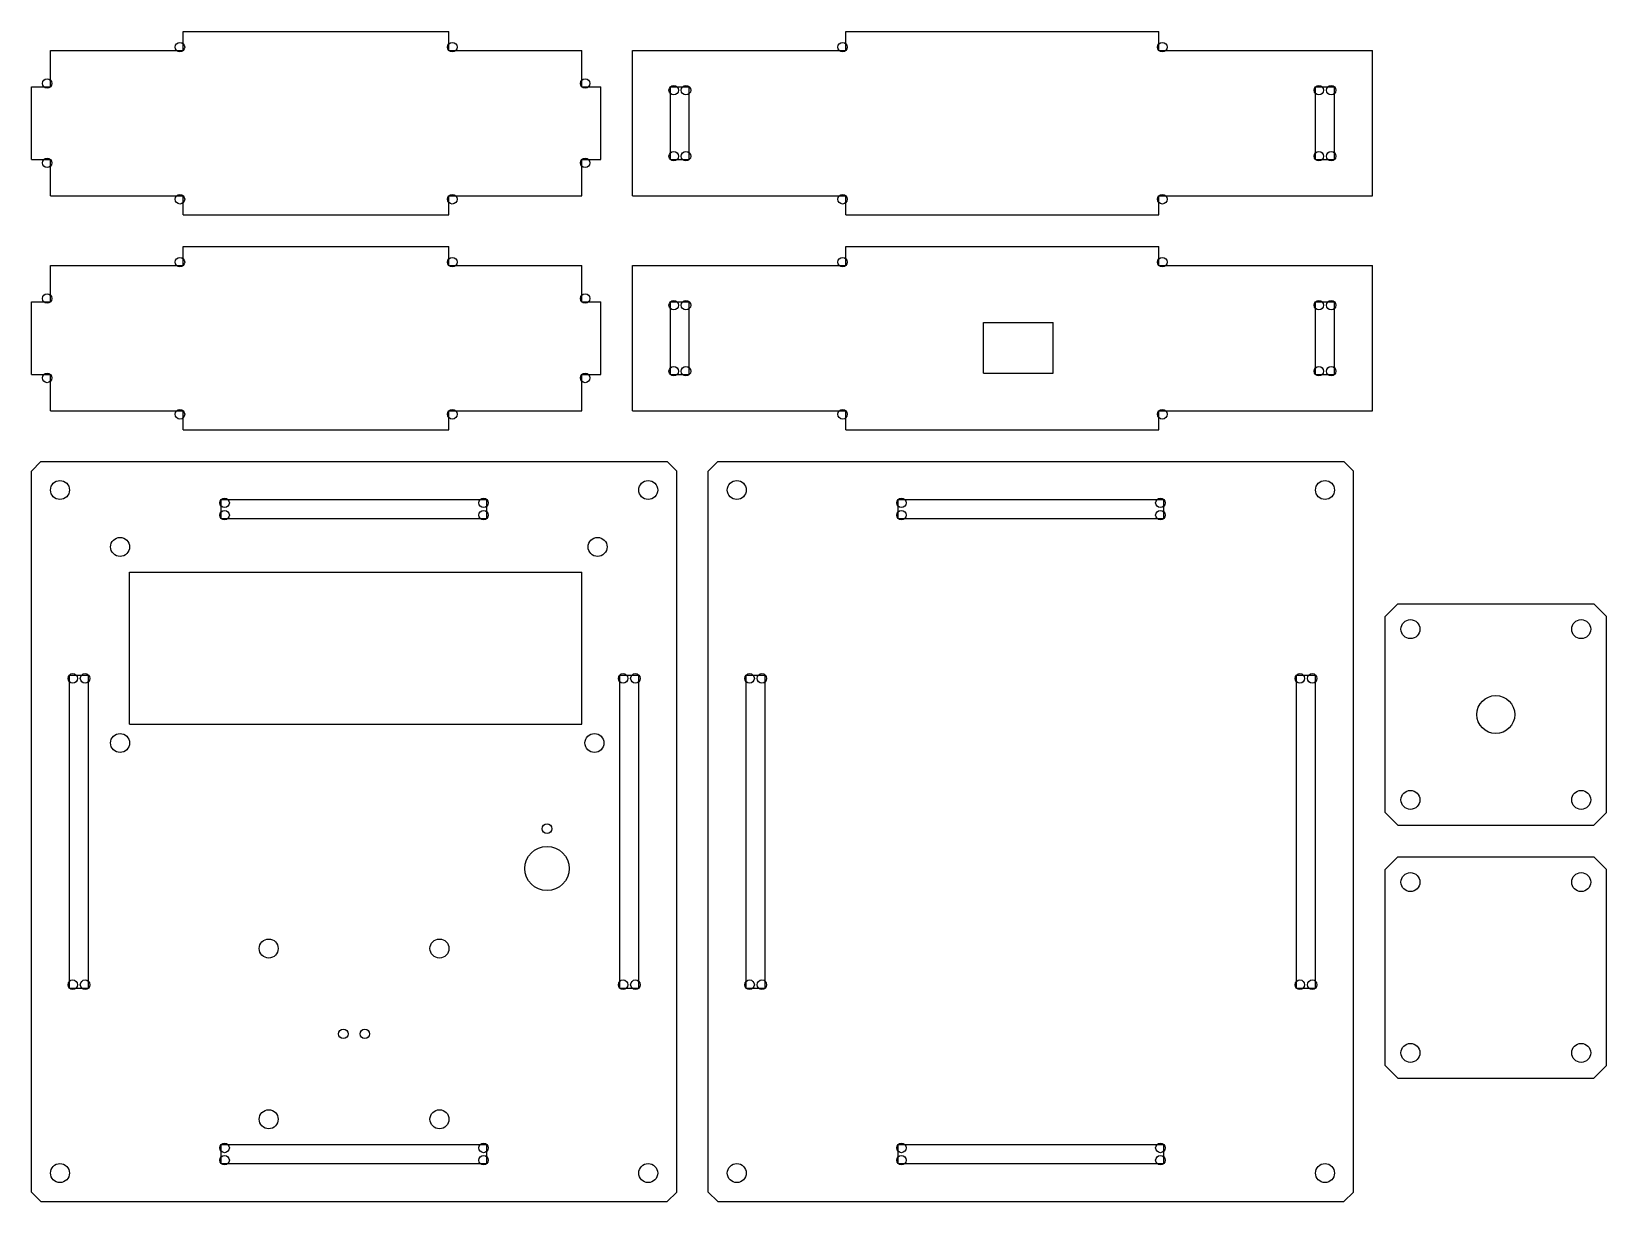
# Model space of a CAD drawing. Header units: millimetres. Extents: x 5 to 254, y 5 to 190.
import ezdxf

# ---------------------------------------------------------------- set-up
doc = ezdxf.new("R2010")
doc.units = ezdxf.units.MM
doc.layers.add('default', color=7, linetype='CONTINUOUS')

msp = doc.modelspace()

# ---------------------------------------------------------------- linework, layer by layer
at = {"layer": 'default'}
for p, q in [((29, 187), (29, 190)), ((29, 190), (71, 190)), ((71, 187), (71, 190)), ((133.75, 187), (133.75, 190)), ((133.75, 190), (183.25, 190)), ((183.25, 187), (183.25, 190)), ((8, 181.25), (8, 187)), ((8, 187), (29, 187)), ((71, 187), (92, 187)), ((92, 181.25), (92, 187)), ((100, 164), (100, 187)), ((100, 187), (133.75, 187)), ((183.25, 187), (217, 187)), ((217, 164), (217, 187)), ((5, 169.75), (5, 181.25)), ((5, 181.25), (8, 181.25)), ((92, 181.25), (95, 181.25)), ((95, 169.75), (95, 181.25)), ((106, 181.25), (109, 181.25)), ((106, 169.75), (106, 181.25)), ((109, 169.75), (109, 181.25)), ((208, 169.75), (208, 181.25)), ((208, 181.25), (211, 181.25)), ((211, 169.75), (211, 181.25)), ((5, 169.75), (8, 169.75)), ((8, 164), (8, 169.75)), ((92, 169.75), (95, 169.75)), ((92, 164), (92, 169.75)), ((106, 169.75), (109, 169.75)), ((208, 169.75), (211, 169.75)), ((8, 164), (29, 164)), ((29, 161), (29, 164)), ((71, 164), (92, 164)), ((71, 161), (71, 164)), ((100, 164), (133.75, 164)), ((133.75, 161), (133.75, 164)), ((183.25, 164), (217, 164)), ((183.25, 161), (183.25, 164)), ((29, 161), (71, 161)), ((133.75, 161), (183.25, 161)), ((29, 153), (29, 156)), ((29, 156), (71, 156)), ((71, 153), (71, 156)), ((133.75, 153), (133.75, 156)), ((133.75, 156), (183.25, 156)), ((183.25, 153), (183.25, 156)), ((8, 147.25), (8, 153)), ((8, 153), (29, 153)), ((71, 153), (92, 153)), ((92, 147.25), (92, 153)), ((100, 130), (100, 153)), ((100, 153), (133.75, 153)), ((183.25, 153), (217, 153)), ((217, 130), (217, 153)), ((5, 135.75), (5, 147.25)), ((5, 147.25), (8, 147.25)), ((92, 147.25), (95, 147.25)), ((95, 135.75), (95, 147.25)), ((106, 147.25), (109, 147.25)), ((106, 135.75), (106, 147.25)), ((109, 135.75), (109, 147.25)), ((208, 135.75), (208, 147.25)), ((208, 147.25), (211, 147.25)), ((211, 135.75), (211, 147.25)), ((155.5, 136), (155.5, 144)), ((155.5, 144), (166.5, 144)), ((166.5, 136), (166.5, 144)), ((5, 135.75), (8, 135.75)), ((8, 130), (8, 135.75)), ((92, 135.75), (95, 135.75)), ((92, 130), (92, 135.75)), ((106, 135.75), (109, 135.75)), ((155.5, 136), (166.5, 136)), ((208, 135.75), (211, 135.75)), ((8, 130), (29, 130)), ((29, 127), (29, 130)), ((71, 130), (92, 130)), ((71, 127), (71, 130)), ((100, 130), (133.75, 130)), ((133.75, 127), (133.75, 130)), ((183.25, 130), (217, 130)), ((183.25, 127), (183.25, 130)), ((29, 127), (71, 127)), ((133.75, 127), (183.25, 127)), ((5, 120.5), (6.5, 122)), ((5, 6.5), (5, 120.5)), ((6.5, 122), (105.5, 122)), ((105.5, 122), (107, 120.5)), ((107, 6.5), (107, 120.5)), ((112, 120.5), (113.5, 122)), ((112, 6.5), (112, 120.5)), ((113.5, 122), (212.5, 122)), ((212.5, 122), (214, 120.5)), ((214, 6.5), (214, 120.5)), ((35, 113), (35, 116)), ((35, 116), (77, 116)), ((77, 113), (77, 116)), ((142, 113), (142, 116)), ((142, 116), (184, 116)), ((184, 113), (184, 116)), ((35, 113), (77, 113)), ((142, 113), (184, 113)), ((20.5, 80.5), (20.5, 104.5)), ((20.5, 104.5), (92, 104.5)), ((92, 80.5), (92, 104.5)), ((219, 97.5), (221, 99.5)), ((219, 66.5), (219, 97.5)), ((221, 99.5), (252, 99.5)), ((252, 99.5), (254, 97.5)), ((254, 66.5), (254, 97.5)), ((11, 88.25), (14, 88.25)), ((11, 38.75), (11, 88.25)), ((14, 38.75), (14, 88.25)), ((98, 38.75), (98, 88.25)), ((98, 88.25), (101, 88.25)), ((101, 38.75), (101, 88.25)), ((118, 88.25), (121, 88.25)), ((118, 38.75), (118, 88.25)), ((121, 38.75), (121, 88.25)), ((205, 38.75), (205, 88.25)), ((205, 88.25), (208, 88.25)), ((208, 38.75), (208, 88.25)), ((20.5, 80.5), (92, 80.5)), ((219, 66.5), (221, 64.5)), ((252, 64.5), (254, 66.5)), ((221, 64.5), (252, 64.5)), ((219, 57.5), (221, 59.5)), ((219, 26.5), (219, 57.5)), ((221, 59.5), (252, 59.5)), ((252, 59.5), (254, 57.5)), ((254, 26.5), (254, 57.5)), ((11, 38.75), (14, 38.75)), ((98, 38.75), (101, 38.75)), ((118, 38.75), (121, 38.75)), ((205, 38.75), (208, 38.75)), ((219, 26.5), (221, 24.5)), ((252, 24.5), (254, 26.5)), ((221, 24.5), (252, 24.5)), ((35, 11), (35, 14)), ((35, 14), (77, 14)), ((77, 11), (77, 14)), ((142, 11), (142, 14)), ((142, 14), (184, 14)), ((184, 11), (184, 14)), ((35, 11), (77, 11)), ((142, 11), (184, 11)), ((5, 6.5), (6.5, 5)), ((6.5, 5), (105.5, 5)), ((105.5, 5), (107, 6.5)), ((112, 6.5), (113.5, 5)), ((113.5, 5), (212.5, 5)), ((212.5, 5), (214, 6.5))]:
    msp.add_line(p, q, dxfattribs=at)
at = {"layer": 'default', "color": 5}
for centre in [(28.4696, 187.5304), (71.5304, 187.5304), (133.2196, 187.5304), (183.7804, 187.5304), (7.4696, 181.7804), (92.5304, 181.7804), (106.5304, 180.7196), (108.4696, 180.7196), (208.5304, 180.7196), (210.4696, 180.7196), (7.4696, 169.2196), (92.5304, 169.2196), (106.5304, 170.2804), (108.4696, 170.2804), (208.5304, 170.2804), (210.4696, 170.2804), (28.4696, 163.4696), (71.5304, 163.4696), (133.2196, 163.4696), (183.7804, 163.4696), (28.4696, 153.5304), (71.5304, 153.5304), (133.2196, 153.5304), (183.7804, 153.5304), (7.4696, 147.7804), (92.5304, 147.7804), (106.5304, 146.7196), (108.4696, 146.7196), (208.5304, 146.7196), (210.4696, 146.7196), (106.5304, 136.2804), (108.4696, 136.2804), (208.5304, 136.2804), (210.4696, 136.2804), (7.4696, 135.2196), (92.5304, 135.2196), (28.4696, 129.4696), (71.5304, 129.4696), (133.2196, 129.4696), (183.7804, 129.4696), (35.5304, 115.4696), (76.4696, 115.4696), (142.5304, 115.4696), (183.4696, 115.4696), (35.5304, 113.5304), (76.4696, 113.5304), (142.5304, 113.5304), (183.4696, 113.5304), (11.5304, 87.7196), (13.4696, 87.7196), (98.5304, 87.7196), (100.4696, 87.7196), (118.5304, 87.7196), (120.4696, 87.7196), (205.5304, 87.7196), (207.4696, 87.7196), (86.4998, 63.95), (11.5304, 39.2804), (13.4696, 39.2804), (98.5304, 39.2804), (100.4696, 39.2804), (118.5304, 39.2804), (120.4696, 39.2804), (205.5304, 39.2804), (207.4696, 39.2804), (54.3, 31.5), (57.7, 31.5), (35.5304, 13.4696), (76.4696, 13.4696), (142.5304, 13.4696), (183.4696, 13.4696), (35.5304, 11.5304), (76.4696, 11.5304), (142.5304, 11.5304), (183.4696, 11.5304)]:
    msp.add_circle(centre, 0.75, dxfattribs=at)
at = {"layer": 'default'}
for centre, radius in [((9.5, 117.5), 1.5), ((102.5, 117.5), 1.5), ((116.5, 117.5), 1.5), ((209.5, 117.5), 1.5), ((19, 108.5), 1.5), ((94.5, 108.5), 1.5), ((223, 95.5), 1.5), ((250, 95.5), 1.5), ((236.5, 82), 3), ((19, 77.5), 1.5), ((94, 77.5), 1.5), ((223, 68.5), 1.5), ((250, 68.5), 1.5), ((86.5, 57.65), 3.5), ((223, 55.5), 1.5), ((250, 55.5), 1.5), ((42.5, 45), 1.5), ((69.5, 45), 1.5), ((223, 28.5), 1.5), ((250, 28.5), 1.5), ((42.5, 18), 1.5), ((69.5, 18), 1.5), ((9.5, 9.5), 1.5), ((102.5, 9.5), 1.5), ((116.5, 9.5), 1.5), ((209.5, 9.5), 1.5)]:
    msp.add_circle(centre, radius, dxfattribs=at)

doc.saveas('drawing.dxf')
